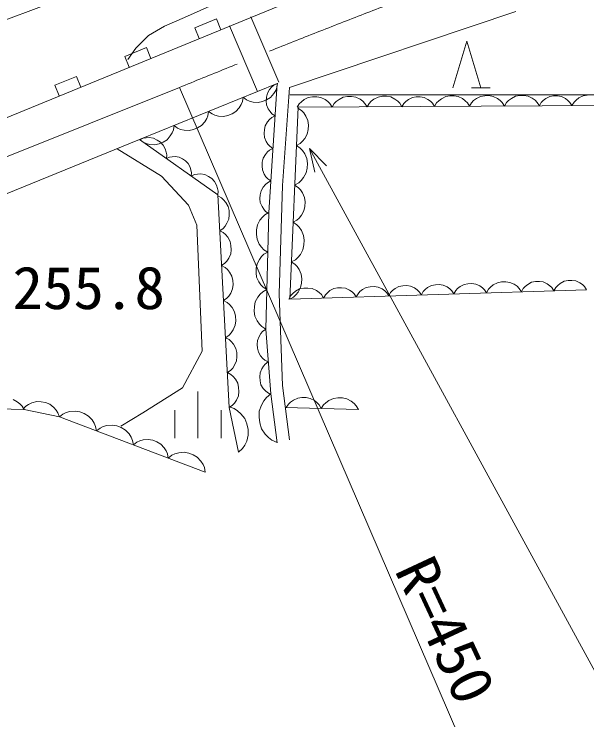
# Model space of a CAD drawing. Units: millimetres, scale not verified. Extents: x 40000 to 680000, y 20000 to 380000.
# Drawn here: x 211683 to 236284, y 247741 to 278036 of the extents above; entities that cross this region are included whole.
import ezdxf
from ezdxf.enums import TextEntityAlignment as Align

# ---------------------------------------------------------------- set-up
doc = ezdxf.new("R2010")
doc.units = ezdxf.units.MM
doc.header["$LTSCALE"] = 1000
doc.linetypes.add('CHAIN', pattern=[18.5, 12, -1.5, 3.5, -1.5])
for name, color, linetype, lineweight in [('M-BGD', 7, 'Continuous', 13), ('M-BMK', 2, 'CHAIN', 13), ('M-STR-HTXT', 7, 'Continuous', 13)]:
    doc.layers.add(name, color=color, linetype=linetype, lineweight=lineweight)
doc.styles.add('ＭＳ ゴシック', font='')
doc.styles.get('ＭＳ ゴシック').set_extended_font_data('MS Gothic')

msp = doc.modelspace()

# ---------------------------------------------------------------- linework, layer by layer
at = {"layer": 'M-BGD'}
for p, q in [((224609, 279028), (206568, 271629)), ((233228, 278152), (223518, 274886)), ((220372, 277831), (219446, 277451)), ((220561, 277368), (220372, 277831)), ((221852, 277921), (223053, 275111)), ((220933, 277528), (222133, 274718)), ((219446, 277451), (219636, 276989)), ((217365, 276598), (216440, 276218)), ((217555, 276135), (217365, 276598)), ((230525, 274870), (231125, 276870)), ((231125, 276870), (231725, 274870)), ((216440, 276218), (216629, 275756)), ((214358, 275364), (213433, 274985)), ((214548, 274902), (214358, 275364)), ((213433, 274985), (213623, 274522)), ((217075, 272649), (222981, 275065)), ((222655, 274805), (222561, 274643)), ((222981, 275065), (222623, 269517)), ((222747, 274912), (222655, 274805)), ((222836, 274990), (222747, 274912)), ((222981, 275065), (222836, 274990)), ((222918, 274762), (222970, 274888)), ((222970, 274888), (222998, 275072)), ((223518, 274886), (223205, 270680)), ((231325, 274870), (232125, 274870)), ((222561, 274643), (222522, 274477)), ((222694, 274464), (222836, 274625)), ((222836, 274625), (222918, 274762)), ((239268, 274573), (223519, 274573)), ((224499, 274490), (224319, 274459)), ((224679, 274491), (224499, 274490)), ((224859, 274462), (224679, 274491)), ((225999, 274499), (225819, 274468)), ((226179, 274500), (225999, 274499)), ((226359, 274471), (226179, 274500)), ((227499, 274508), (227319, 274477)), ((227679, 274509), (227499, 274508)), ((227859, 274480), (227679, 274509)), ((228040, 274391), (227859, 274480)), ((228955, 274487), (228788, 274458)), ((229123, 274488), (228955, 274487)), ((229292, 274461), (229123, 274488)), ((230219, 274494), (230040, 274403)), ((230399, 274525), (230219, 274494)), ((230579, 274526), (230399, 274525)), ((230759, 274498), (230579, 274526)), ((230940, 274409), (230759, 274498)), ((231719, 274503), (231540, 274412)), ((231899, 274534), (231719, 274503)), ((232079, 274536), (231899, 274534)), ((232259, 274507), (232079, 274536)), ((232440, 274418), (232259, 274507)), ((233219, 274512), (233040, 274421)), ((233399, 274544), (233219, 274512)), ((233579, 274545), (233399, 274544)), ((233759, 274516), (233579, 274545)), ((233940, 274427), (233759, 274516)), ((234687, 274493), (234520, 274408)), ((234855, 274522), (234687, 274493)), ((235023, 274523), (234855, 274522)), ((235191, 274496), (235023, 274523)), ((235360, 274413), (235191, 274496)), ((236119, 274530), (235940, 274439)), ((236299, 274561), (236119, 274530)), ((221437, 274157), (221489, 274282)), ((221489, 274282), (221518, 274466)), ((221518, 274466), (221667, 274355)), ((221667, 274355), (221792, 274302)), ((221792, 274302), (221947, 274262)), ((221947, 274262), (222161, 274245)), ((222161, 274245), (222351, 274289)), ((222351, 274289), (222529, 274361)), ((222522, 274477), (222511, 274310)), ((222511, 274310), (222528, 274140)), ((222529, 274361), (222694, 274464)), ((223931, 274186), (223842, 274036)), ((224021, 274277), (223931, 274186)), ((224140, 274367), (224021, 274277)), ((224319, 274459), (224140, 274367)), ((225040, 274373), (224859, 274462)), ((225161, 274284), (225040, 274373)), ((225251, 274194), (225161, 274284)), ((225342, 274045), (225251, 274194)), ((225431, 274195), (225342, 274045)), ((225521, 274286), (225431, 274195)), ((225640, 274377), (225521, 274286)), ((225819, 274468), (225640, 274377)), ((226540, 274382), (226359, 274471)), ((226661, 274293), (226540, 274382)), ((226751, 274203), (226661, 274293)), ((226842, 274054), (226751, 274203)), ((226931, 274204), (226842, 274054)), ((227021, 274295), (226931, 274204)), ((227140, 274386), (227021, 274295)), ((227319, 274477), (227140, 274386)), ((228160, 274302), (228040, 274391)), ((228251, 274212), (228160, 274302)), ((228342, 274063), (228251, 274212)), ((228425, 274203), (228342, 274063)), ((228509, 274288), (228425, 274203)), ((228620, 274373), (228509, 274288)), ((228788, 274458), (228620, 274373)), ((229460, 274378), (229292, 274461)), ((229573, 274294), (229460, 274378)), ((229657, 274211), (229573, 274294)), ((229742, 274071), (229657, 274211)), ((229831, 274222), (229742, 274071)), ((229920, 274312), (229831, 274222)), ((230040, 274403), (229920, 274312)), ((231060, 274319), (230940, 274409)), ((231151, 274230), (231060, 274319)), ((231242, 274080), (231151, 274230)), ((231331, 274231), (231242, 274080)), ((231420, 274322), (231331, 274231)), ((231540, 274412), (231420, 274322)), ((232560, 274328), (232440, 274418)), ((232651, 274239), (232560, 274328)), ((232742, 274090), (232651, 274239)), ((232831, 274240), (232742, 274090)), ((232920, 274331), (232831, 274240)), ((233040, 274421), (232920, 274331)), ((234060, 274338), (233940, 274427)), ((234151, 274248), (234060, 274338)), ((234242, 274099), (234151, 274248)), ((234325, 274239), (234242, 274099)), ((234408, 274324), (234325, 274239)), ((234520, 274408), (234408, 274324)), ((235472, 274330), (235360, 274413)), ((235557, 274247), (235472, 274330)), ((235642, 274107), (235557, 274247)), ((235731, 274258), (235642, 274107)), ((235820, 274348), (235731, 274258)), ((235940, 274439), (235820, 274348)), ((221213, 273858), (221355, 274019)), ((221355, 274019), (221437, 274157)), ((222528, 274140), (222601, 273967)), ((222601, 273967), (222678, 273850)), ((223519, 265803), (223877, 274036)), ((224031, 273893), (223875, 273996)), ((238642, 274125), (223877, 274036)), ((224123, 273793), (224031, 273893)), ((219956, 273551), (220008, 273676)), ((220008, 273676), (220037, 273860)), ((220037, 273860), (220186, 273749)), ((220186, 273749), (220311, 273696)), ((220311, 273696), (220466, 273656)), ((220466, 273656), (220680, 273640)), ((220680, 273640), (220870, 273683)), ((220870, 273683), (221048, 273755)), ((221048, 273755), (221213, 273858)), ((222746, 273593), (222656, 273515)), ((222678, 273850), (222756, 273761)), ((222891, 273668), (222746, 273593)), ((222756, 273761), (222891, 273668)), ((224213, 273661), (224123, 273793)), ((224300, 273465), (224213, 273661)), ((219732, 273252), (219874, 273414)), ((219874, 273414), (219956, 273551)), ((222565, 273408), (222471, 273246)), ((222656, 273515), (222565, 273408)), ((224324, 273271), (224300, 273465)), ((224316, 273080), (224324, 273271)), ((218475, 272945), (218528, 273070)), ((218528, 273070), (218556, 273255)), ((218556, 273255), (218705, 273143)), ((218705, 273143), (218830, 273090)), ((218830, 273090), (218985, 273050)), ((218985, 273050), (219199, 273034)), ((219199, 273034), (219389, 273077)), ((219389, 273077), (219567, 273150)), ((219567, 273150), (219732, 273252)), ((222432, 273080), (222421, 272912)), ((222471, 273246), (222432, 273080)), ((224275, 272889), (224316, 273080)), ((217232, 272710), (217082, 272644)), ((217349, 272730), (217232, 272710)), ((217489, 272734), (217349, 272730)), ((217674, 272705), (217489, 272734)), ((217828, 272631), (217674, 272705)), ((218252, 272646), (218393, 272808)), ((218393, 272808), (218475, 272945)), ((222421, 272912), (222438, 272743)), ((222438, 272743), (222511, 272570)), ((224070, 272578), (224171, 272701)), ((224171, 272701), (224275, 272889)), ((217075, 272649), (187903, 260837)), ((220431, 270278), (217075, 272649)), ((217075, 272649), (217224, 272537)), ((217224, 272537), (217350, 272485)), ((217350, 272485), (217504, 272444)), ((217504, 272444), (217718, 272428)), ((217718, 272428), (217908, 272471)), ((217965, 272534), (217828, 272631)), ((217908, 272471), (218086, 272544)), ((218086, 272414), (217965, 272534)), ((218086, 272544), (218252, 272646)), ((218175, 272249), (218086, 272414)), ((222511, 272570), (222588, 272453)), ((222588, 272453), (222666, 272364)), ((222666, 272364), (222801, 272271)), ((223806, 272397), (223970, 272486)), ((223971, 272288), (223806, 272397)), ((223970, 272486), (224070, 272578)), ((218015, 271083), (216112, 272259)), ((218218, 272116), (218175, 272249)), ((218238, 271999), (218218, 272116)), ((222566, 272118), (222475, 272011)), ((222655, 272196), (222566, 272118)), ((222801, 272271), (222655, 272196)), ((224068, 272181), (223971, 272288)), ((224164, 272041), (224068, 272181)), ((218226, 271836), (218238, 271999)), ((218364, 271897), (218226, 271836)), ((218473, 271916), (218364, 271897)), ((218603, 271919), (218473, 271916)), ((218775, 271893), (218603, 271919)), ((218918, 271824), (218775, 271893)), ((219045, 271734), (218918, 271824)), ((222381, 271849), (222342, 271683)), ((222475, 272011), (222381, 271849)), ((224258, 271833), (224164, 272041)), ((224283, 271628), (224258, 271833)), ((219158, 271623), (219045, 271734)), ((219240, 271469), (219158, 271623)), ((219280, 271345), (219240, 271469)), ((222342, 271683), (222331, 271515)), ((222331, 271515), (222348, 271346)), ((224274, 271424), (224283, 271628)), ((219299, 271237), (219280, 271345)), ((219287, 271085), (219299, 271237)), ((219437, 271151), (219287, 271085)), ((219554, 271171), (219437, 271151)), ((219694, 271175), (219554, 271171)), ((219879, 271147), (219694, 271175)), ((220033, 271073), (219879, 271147)), ((222348, 271346), (222421, 271173)), ((222421, 271173), (222498, 271056)), ((224120, 271022), (224231, 271221)), ((224231, 271221), (224274, 271424)), ((219178, 269830), (218015, 271083)), ((220170, 270976), (220033, 271073)), ((220291, 270856), (220170, 270976)), ((220380, 270691), (220291, 270856)), ((222498, 271056), (222576, 270966)), ((222710, 270874), (222565, 270799)), ((222576, 270966), (222710, 270874)), ((223906, 270793), (224012, 270891)), ((224012, 270891), (224120, 271022)), ((220423, 270557), (220380, 270691)), ((220443, 270440), (220423, 270557)), ((222385, 270614), (222290, 270452)), ((222476, 270720), (222385, 270614)), ((222565, 270799), (222476, 270720)), ((223205, 270680), (223070, 266027)), ((223732, 270699), (223906, 270793)), ((223887, 270596), (223732, 270699)), ((223979, 270496), (223887, 270596)), ((220431, 270278), (220443, 270440)), ((220923, 261150), (220431, 270278)), ((220587, 270155), (220433, 270237)), ((222252, 270286), (222241, 270118)), ((222290, 270452), (222252, 270286)), ((224070, 270364), (223979, 270496)), ((224157, 270168), (224070, 270364)), ((220682, 270070), (220587, 270155)), ((220778, 269955), (220682, 270070)), ((220878, 269780), (220778, 269955)), ((222241, 270118), (222258, 269949)), ((222258, 269949), (222331, 269776)), ((224181, 269974), (224157, 270168)), ((224172, 269783), (224181, 269974)), ((219536, 268980), (219178, 269830)), ((220918, 269602), (220878, 269780)), ((222331, 269776), (222408, 269659)), ((222408, 269659), (222486, 269569)), ((224132, 269592), (224172, 269783)), ((220907, 269241), (220927, 269422)), ((220927, 269422), (220918, 269602)), ((222450, 269419), (222346, 269320)), ((222623, 269517), (222450, 269419)), ((222486, 269569), (222620, 269477)), ((222623, 269517), (222489, 264506)), ((223926, 269281), (224028, 269405)), ((224028, 269405), (224132, 269592)), ((220743, 268932), (220827, 269056)), ((220827, 269056), (220907, 269241)), ((222240, 269187), (222133, 268986)), ((222346, 269320), (222240, 269187)), ((223662, 269100), (223826, 269189)), ((223828, 268991), (223662, 269100)), ((223826, 269189), (223926, 269281)), ((219759, 263566), (219536, 268980)), ((220514, 268739), (220658, 268837)), ((220668, 268657), (220514, 268739)), ((220658, 268837), (220743, 268932)), ((222093, 268783), (222088, 268579)), ((222133, 268986), (222093, 268783)), ((223925, 268885), (223828, 268991)), ((224021, 268744), (223925, 268885)), ((224114, 268536), (224021, 268744)), ((220763, 268572), (220668, 268657)), ((220859, 268457), (220763, 268572)), ((220959, 268282), (220859, 268457)), ((222088, 268579), (222116, 268374)), ((224139, 268331), (224114, 268536)), ((220998, 268104), (220959, 268282)), ((222116, 268374), (222213, 268167)), ((222213, 268167), (222311, 268029)), ((224088, 267925), (224130, 268127)), ((224130, 268127), (224139, 268331)), ((220988, 267743), (221008, 267925)), ((221008, 267925), (220998, 268104)), ((222311, 268029), (222410, 267924)), ((222410, 267924), (222577, 267818)), ((222577, 267818), (222415, 267726)), ((223977, 267725), (224088, 267925)), ((220824, 267434), (220908, 267559)), ((220908, 267559), (220988, 267743)), ((222316, 267632), (222217, 267507)), ((222415, 267726), (222316, 267632)), ((223763, 267496), (223869, 267594)), ((223869, 267594), (223977, 267725)), ((220594, 267241), (220739, 267339)), ((220749, 267159), (220594, 267241)), ((220739, 267339), (220824, 267434)), ((222116, 267318), (222079, 267127)), ((222217, 267507), (222116, 267318)), ((223588, 267402), (223763, 267496)), ((223744, 267299), (223588, 267402)), ((223836, 267199), (223744, 267299)), ((220844, 267074), (220749, 267159)), ((220940, 266959), (220844, 267074)), ((221040, 266785), (220940, 266959)), ((222079, 267127), (222074, 266935)), ((222074, 266935), (222100, 266742)), ((223926, 267067), (223836, 267199)), ((224014, 266871), (223926, 267067)), ((221079, 266606), (221040, 266785)), ((221089, 266427), (221079, 266606)), ((222100, 266742), (222191, 266547)), ((224037, 266678), (224014, 266871)), ((224029, 266486), (224037, 266678)), ((235474, 266601), (235307, 266568)), ((235641, 266606), (235474, 266601)), ((235810, 266584), (235641, 266606)), ((221069, 266245), (221089, 266427)), ((222191, 266547), (222284, 266417)), ((222284, 266417), (222377, 266318)), ((222377, 266318), (222535, 266218)), ((223989, 266295), (224029, 266486)), ((226811, 266299), (226645, 266210)), ((226978, 266333), (226811, 266299)), ((227146, 266338), (226978, 266333)), ((227315, 266315), (227146, 266338)), ((227485, 266237), (227315, 266315)), ((228210, 266344), (228045, 266254)), ((228377, 266377), (228210, 266344)), ((228545, 266382), (228377, 266377)), ((228714, 266360), (228545, 266382)), ((228884, 266281), (228714, 266360)), ((229444, 266299), (229335, 266211)), ((229609, 266388), (229444, 266299)), ((229776, 266421), (229609, 266388)), ((229944, 266426), (229776, 266421)), ((230113, 266404), (229944, 266426)), ((230284, 266325), (230113, 266404)), ((230398, 266245), (230284, 266325)), ((230843, 266343), (230734, 266255)), ((231009, 266432), (230843, 266343)), ((231176, 266465), (231009, 266432)), ((231344, 266471), (231176, 266465)), ((231512, 266448), (231344, 266471)), ((231683, 266369), (231512, 266448)), ((231798, 266289), (231683, 266369)), ((232145, 266316), (232058, 266223)), ((232262, 266410), (232145, 266316)), ((232439, 266505), (232262, 266410)), ((232618, 266541), (232439, 266505)), ((232798, 266547), (232618, 266541)), ((232979, 266522), (232798, 266547)), ((233162, 266438), (232979, 266522)), ((233284, 266352), (233162, 266438)), ((233377, 266265), (233284, 266352)), ((233633, 266347), (233551, 266260)), ((233742, 266434), (233633, 266347)), ((233907, 266524), (233742, 266434)), ((234074, 266557), (233907, 266524)), ((234242, 266562), (234074, 266557)), ((234411, 266539), (234242, 266562)), ((234582, 266461), (234411, 266539)), ((234696, 266380), (234582, 266461)), ((234783, 266299), (234696, 266380)), ((234871, 266162), (234783, 266299)), ((234951, 266304), (234871, 266162)), ((235032, 266391), (234951, 266304)), ((235141, 266478), (235032, 266391)), ((235307, 266568), (235141, 266478)), ((235981, 266505), (235810, 266584)), ((236095, 266425), (235981, 266505)), ((236182, 266343), (236095, 266425)), ((236270, 266206), (236182, 266343)), ((220905, 265936), (220988, 266061)), ((220988, 266061), (221069, 266245)), ((222257, 266021), (222152, 265888)), ((222362, 266121), (222257, 266021)), ((222535, 266218), (222362, 266121)), ((223070, 266027), (223205, 262090)), ((236270, 266206), (223519, 265803)), ((223649, 266048), (223562, 265955)), ((223766, 266141), (223649, 266048)), ((223943, 266237), (223766, 266141)), ((223783, 265984), (223884, 266108)), ((223884, 266108), (223989, 266295)), ((224122, 266273), (223943, 266237)), ((224302, 266278), (224122, 266273)), ((224483, 266254), (224302, 266278)), ((224666, 266170), (224483, 266254)), ((224789, 266084), (224666, 266170)), ((224881, 265996), (224789, 266084)), ((224976, 265849), (224881, 265996)), ((225137, 266079), (225056, 265992)), ((225246, 266166), (225137, 266079)), ((225411, 266255), (225246, 266166)), ((225578, 266289), (225411, 266255)), ((225746, 266294), (225578, 266289)), ((225915, 266271), (225746, 266294)), ((226086, 266193), (225915, 266271)), ((226200, 266112), (226086, 266193)), ((226287, 266031), (226200, 266112)), ((226375, 265894), (226287, 266031)), ((226455, 266036), (226375, 265894)), ((226536, 266123), (226455, 266036)), ((226645, 266210), (226536, 266123)), ((227600, 266156), (227485, 266237)), ((227686, 266075), (227600, 266156)), ((227775, 265938), (227686, 266075)), ((227854, 266080), (227775, 265938)), ((227936, 266167), (227854, 266080)), ((228045, 266254), (227936, 266167)), ((228999, 266200), (228884, 266281)), ((229086, 266119), (228999, 266200)), ((229174, 265982), (229086, 266119)), ((229254, 266124), (229174, 265982)), ((229335, 266211), (229254, 266124)), ((230485, 266163), (230398, 266245)), ((230573, 266026), (230485, 266163)), ((230653, 266169), (230573, 266026)), ((230734, 266255), (230653, 266169)), ((231884, 266208), (231798, 266289)), ((231973, 266070), (231884, 266208)), ((232058, 266223), (231973, 266070)), ((233472, 266118), (233377, 266265)), ((233551, 266260), (233472, 266118)), ((220675, 265743), (220820, 265841)), ((220840, 265656), (220675, 265743)), ((220820, 265841), (220905, 265936)), ((222152, 265888), (222044, 265687)), ((223562, 265955), (223477, 265802)), ((223519, 265803), (223683, 265892)), ((223683, 265892), (223783, 265984)), ((225056, 265992), (224976, 265849)), ((220941, 265566), (220840, 265656)), ((221044, 265443), (220941, 265566)), ((221150, 265256), (221044, 265443)), ((222005, 265484), (221999, 265280)), ((222044, 265687), (222005, 265484)), ((221192, 265066), (221150, 265256)), ((221999, 265280), (222028, 265075)), ((221181, 264681), (221203, 264875)), ((221203, 264875), (221192, 265066)), ((222028, 265075), (222124, 264869)), ((222124, 264869), (222223, 264730)), ((221006, 264351), (221095, 264484)), ((221095, 264484), (221181, 264681)), ((222223, 264730), (222322, 264625)), ((222322, 264625), (222489, 264519)), ((222489, 264506), (222356, 264411)), ((222489, 264506), (222712, 261732)), ((220761, 264146), (220916, 264250)), ((220916, 264250), (221006, 264351)), ((222204, 264202), (222134, 264028)), ((222279, 264320), (222204, 264202)), ((222356, 264411), (222279, 264320)), ((220916, 264064), (220761, 264146)), ((221011, 263979), (220916, 264064)), ((221107, 263864), (221011, 263979)), ((222134, 264028), (222120, 263858)), ((221206, 263689), (221107, 263864)), ((221246, 263511), (221206, 263689)), ((222120, 263858), (222133, 263691)), ((222133, 263691), (222175, 263525)), ((218909, 262000), (219759, 263566)), ((221236, 263150), (221256, 263331)), ((221256, 263331), (221246, 263511)), ((222175, 263525), (222272, 263365)), ((222272, 263365), (222364, 263260)), ((221072, 262841), (221155, 262965)), ((221155, 262965), (221236, 263150)), ((222364, 263260), (222455, 263183)), ((222468, 263015), (222391, 262925)), ((222455, 263183), (222601, 263110)), ((222601, 263110), (222468, 263015)), ((220842, 262648), (220987, 262746)), ((220987, 262746), (221072, 262841)), ((222317, 262806), (222247, 262632)), ((222391, 262925), (222317, 262806)), ((220997, 262566), (220842, 262648)), ((221091, 262481), (220997, 262566)), ((221188, 262366), (221091, 262481)), ((221287, 262191), (221188, 262366)), ((222247, 262632), (222232, 262463)), ((222232, 262463), (222246, 262295)), ((221327, 262013), (221287, 262191)), ((222246, 262295), (222287, 262130)), ((222287, 262130), (222384, 261969)), ((223205, 262090), (223518, 259763)), ((217209, 260926), (218909, 262000)), ((219580, 261837), (219580, 259837)), ((221316, 261652), (221337, 261833)), ((221337, 261833), (221327, 262013)), ((222384, 261969), (222477, 261864)), ((222477, 261864), (222567, 261787)), ((222567, 261787), (222714, 261715)), ((211818, 261399), (211641, 261494)), ((221153, 261343), (221236, 261467)), ((221236, 261467), (221316, 261652)), ((222520, 261580), (222411, 261439)), ((222712, 261732), (222520, 261580)), ((222712, 261732), (222981, 259629)), ((223681, 261469), (223559, 261383)), ((223864, 261554), (223681, 261469)), ((224044, 261579), (223864, 261554)), ((224224, 261574), (224044, 261579)), ((224403, 261539), (224224, 261574)), ((224581, 261444), (224403, 261539)), ((225396, 261539), (225201, 261449)), ((225589, 261566), (225396, 261539)), ((225781, 261560), (225589, 261566)), ((225972, 261523), (225781, 261560)), ((226161, 261422), (225972, 261523)), ((211936, 261305), (211818, 261399)), ((212023, 261213), (211936, 261305)), ((212109, 261060), (212023, 261213)), ((212189, 261207), (212063, 261069)), ((212302, 261281), (212189, 261207)), ((212447, 261350), (212302, 261281)), ((212654, 261405), (212447, 261350)), ((212849, 261398), (212654, 261405)), ((213037, 261359), (212849, 261398)), ((213219, 261289), (213037, 261359)), ((213387, 261156), (213219, 261289)), ((213493, 261036), (213387, 261156)), ((221136, 261107), (220916, 261184)), ((220923, 261150), (221068, 261248)), ((221325, 259226), (220923, 261150)), ((221068, 261248), (221153, 261343)), ((222307, 261257), (222214, 260991)), ((222411, 261439), (222307, 261257)), ((226471, 261061), (223331, 261149)), ((223466, 261295), (223372, 261148)), ((223559, 261383), (223466, 261295)), ((224698, 261351), (224581, 261444)), ((224786, 261258), (224698, 261351)), ((224871, 261106), (224786, 261258)), ((224972, 261263), (224871, 261106)), ((225071, 261356), (224972, 261263)), ((225201, 261449), (225071, 261356)), ((226286, 261322), (226161, 261422)), ((226379, 261223), (226286, 261322)), ((226471, 261061), (226379, 261223)), ((212109, 261060), (210587, 261105)), ((213630, 260747), (212109, 261060)), ((213568, 260923), (213493, 261036)), ((213630, 260747), (213568, 260923)), ((213783, 260870), (213628, 260748)), ((213915, 260930), (213783, 260870)), ((214078, 260977), (213915, 260930)), ((214305, 261000), (214078, 260977)), ((214508, 260960), (214305, 261000)), ((214699, 260887), (214508, 260960)), ((214877, 260783), (214699, 260887)), ((216270, 260345), (217209, 260926)), ((218580, 261037), (218580, 259837)), ((220580, 261037), (220580, 259837)), ((221278, 261014), (221136, 261107)), ((221428, 260882), (221278, 261014)), ((221595, 260672), (221428, 260882)), ((222214, 260991), (222205, 260735)), ((219894, 258375), (213630, 260747)), ((215032, 260616), (214877, 260783)), ((215123, 260472), (215032, 260616)), ((221683, 260445), (221595, 260672)), ((222205, 260735), (222236, 260485)), ((215182, 260341), (215123, 260472)), ((215218, 260146), (215182, 260341)), ((215373, 260269), (215218, 260146)), ((215505, 260328), (215373, 260269)), ((215668, 260375), (215505, 260328)), ((215895, 260398), (215668, 260375)), ((216098, 260358), (215895, 260398)), ((216288, 260286), (216098, 260358)), ((216467, 260182), (216288, 260286)), ((221732, 260210), (221683, 260445)), ((222236, 260485), (222310, 260241)), ((222310, 260241), (222467, 260007)), ((216622, 260014), (216467, 260182)), ((216713, 259870), (216622, 260014)), ((221674, 259708), (221742, 259967)), ((221742, 259967), (221732, 260210)), ((222467, 260007), (222613, 259856)), ((216772, 259739), (216713, 259870)), ((216807, 259544), (216772, 259739)), ((216954, 259659), (216807, 259544)), ((217078, 259715), (216954, 259659)), ((217231, 259760), (217078, 259715)), ((217445, 259782), (217231, 259760)), ((217636, 259743), (217445, 259782)), ((217815, 259675), (217636, 259743)), ((217984, 259578), (217815, 259675)), ((221589, 259527), (221674, 259708)), ((222613, 259856), (222754, 259747)), ((222754, 259747), (222978, 259649)), ((218129, 259420), (217984, 259578)), ((218215, 259285), (218129, 259420)), ((221325, 259226), (221497, 259385)), ((221497, 259385), (221589, 259527)), ((218271, 259161), (218215, 259285)), ((218304, 258977), (218271, 259161)), ((218459, 259100), (218304, 258977)), ((218591, 259159), (218459, 259100)), ((218754, 259207), (218591, 259159)), ((218981, 259230), (218754, 259207)), ((219184, 259189), (218981, 259230)), ((219375, 259117), (219184, 259189)), ((219553, 259013), (219375, 259117)), ((219708, 258846), (219553, 259013)), ((219799, 258702), (219708, 258846)), ((219858, 258571), (219799, 258702)), ((219894, 258375), (219858, 258571))]:
    msp.add_line(p, q, dxfattribs=at)
for points in [[(173128, 262668), (174423, 262829), (175794, 263111), (177330, 263573), (178672, 264084), (187458, 268150), (196333, 271930), (205285, 275545), (214201, 278884), (216447, 279731), (218535, 280635), (221772, 282213), (225099, 283722), (234118, 287131), (238359, 288316)], [(216568, 276085), (216918, 276579), (217459, 277112), (218147, 277519), (219000, 277895), (221818, 279170), (224776, 280390), (227598, 281498), (230449, 282729), (232659, 283667), (234909, 284511), (237656, 285369)]]:
    msp.add_lwpolyline(points, dxfattribs=at)
at = {"layer": 'M-BMK'}
msp.add_line((218784, 274888), (175511, 257578), dxfattribs=at)
msp.add_arc((389054, -141655), 450000, 107.81897, 112.23318, dxfattribs=at)
at = {"layer": 'M-STR-HTXT'}
for p, q in [((230882, 246826), (218784, 274888)), ((224606, 271255), (224373, 272267)), ((224373, 272267), (225098, 271523)), ((224373, 272267), (240161, 243345))]:
    msp.add_line(p, q, dxfattribs=at)

# ---------------------------------------------------------------- texts
at = {"layer": 'M-BGD', "style": 'ＭＳ ゴシック', "width": 1.05}
msp.add_text('255.8', height=1833, dxfattribs=at).set_placement((211616, 264825), align=Align.BOTTOM_LEFT)
at = {"layer": 'M-STR-HTXT', "style": 'ＭＳ ゴシック', "width": 1.05}
msp.add_text('R=450', height=1833, rotation=295, dxfattribs=at).set_placement((227504, 253943), align=Align.BOTTOM_LEFT)

doc.saveas('drawing.dxf')
